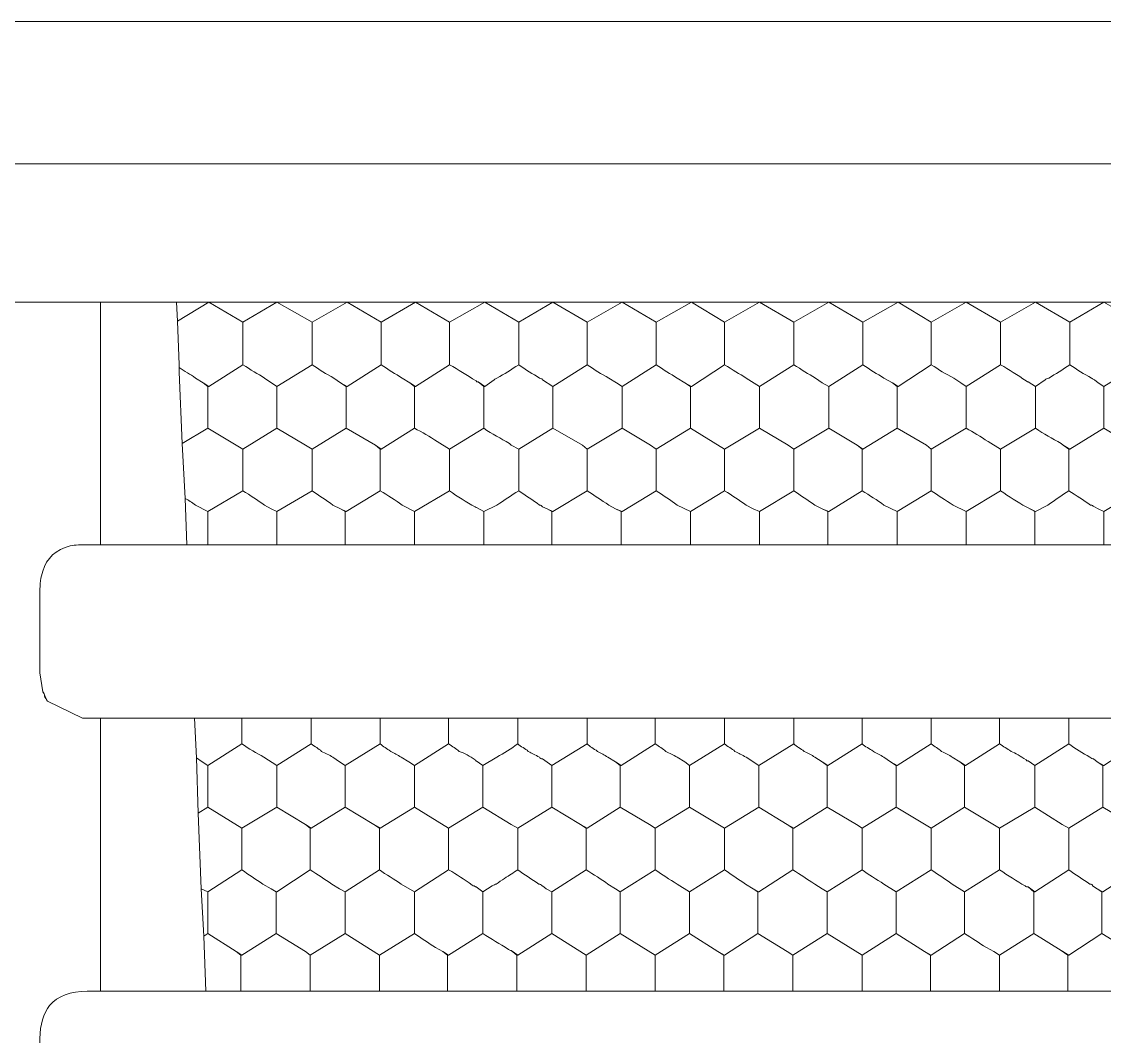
# Model space of a CAD drawing. Header units: metres. Extents: x -47.8 to 47.8, y 0 to 75.9.
# Drawn here: x -19.41 to -8.6, y 37.39 to 47.52 of the extents above; entities that cross this region are included whole.
import ezdxf

# ---------------------------------------------------------------- set-up
doc = ezdxf.new("R2010")
doc.units = ezdxf.units.M
doc.layers.add('ceco.net 240', color=7, linetype='Continuous')

msp = doc.modelspace()

# ---------------------------------------------------------------- linework, layer by layer
at = {"layer": 'ceco.net 240', "lineweight": 18}
for points in [[(26.491, 46.103), (-26.491, 46.103)], [(-18.62, 42.3), (-18.62, 44.722)], [(-18.62, 44.722), (-17.863, 44.722)], [(-17.863, 44.722), (-17.853, 44.533), (-17.834, 44.097)], [(-7.919, 44.722), (-8.61, 44.722), (-9.291, 44.722), (-9.982, 44.722), (-10.663, 44.722), (-11.353, 44.722), (-12.044, 44.722), (-12.725, 44.722), (-13.416, 44.722), (-14.107, 44.722), (-14.787, 44.722), (-15.479, 44.722), (-16.159, 44.722), (-16.86, 44.722), (-17.541, 44.722), (-17.863, 44.722)], [(-17.2, 44.523), (-17.541, 44.722), (-17.853, 44.533)], [(-16.51, 44.523), (-16.86, 44.722), (-17.2, 44.523)], [(-15.819, 44.523), (-16.159, 44.722), (-16.51, 44.523)], [(-15.137, 44.523), (-15.479, 44.722), (-15.819, 44.523)], [(-14.447, 44.523), (-14.787, 44.722), (-15.137, 44.523)], [(-13.766, 44.523), (-14.107, 44.722), (-14.447, 44.523)], [(-13.075, 44.523), (-13.416, 44.722), (-13.766, 44.523)], [(-12.394, 44.523), (-12.725, 44.722), (-13.075, 44.523)], [(-11.703, 44.523), (-12.044, 44.722), (-12.394, 44.523)], [(-11.013, 44.523), (-11.353, 44.722), (-11.703, 44.523)], [(-10.332, 44.523), (-10.663, 44.722), (-11.013, 44.523)], [(-9.641, 44.523), (-9.982, 44.722), (-10.332, 44.523)], [(-8.95, 44.523), (-9.291, 44.722), (-9.641, 44.523)], [(-8.26, 44.523), (-8.61, 44.722), (-8.95, 44.523)], [(-17.2, 44.097), (-17.2, 44.523)], [(-16.51, 44.097), (-16.51, 44.523)], [(-15.819, 44.097), (-15.819, 44.523)], [(-15.137, 44.523), (-15.137, 44.097)], [(-14.447, 44.097), (-14.447, 44.523)], [(-13.766, 44.097), (-13.766, 44.523)], [(-13.075, 44.097), (-13.075, 44.523)], [(-12.394, 44.097), (-12.394, 44.523)], [(-11.703, 44.097), (-11.703, 44.523)], [(-11.013, 44.523), (-11.013, 44.097)], [(-10.332, 44.097), (-10.332, 44.523)], [(-9.641, 44.097), (-9.641, 44.523)], [(-8.95, 44.097), (-8.95, 44.523)], [(-17.834, 44.097), (-17.834, 44.069), (-17.834, 44.022)], [(-17.834, 44.097), (-17.834, 44.022)], [(-17.541, 43.88), (-17.2, 44.097)], [(-16.51, 44.097), (-16.86, 43.88)], [(-16.159, 43.88), (-15.819, 44.097)], [(-15.479, 43.88), (-15.137, 44.097)], [(-13.766, 44.097), (-14.107, 43.88)], [(-13.075, 44.097), (-13.416, 43.88)], [(-12.725, 43.88), (-12.394, 44.097)], [(-12.044, 43.88), (-11.703, 44.097)], [(-11.013, 44.097), (-11.353, 43.88)], [(-10.663, 43.88), (-10.332, 44.097)], [(-9.641, 44.097), (-9.982, 43.88)], [(-8.61, 43.88), (-8.26, 44.097)], [(-17.834, 44.022), (-17.806, 43.312), (-17.777, 42.763), (-17.759, 42.3)], [(-17.541, 43.88), (-17.597, 43.918)], [(-17.597, 43.918), (-17.55, 43.88)], [(-17.55, 43.88), (-17.541, 43.88)], [(-17.55, 43.463), (-17.55, 43.88)], [(-16.86, 43.88), (-16.86, 43.463)], [(-16.169, 43.88), (-16.225, 43.918)], [(-16.159, 43.88), (-16.225, 43.918)], [(-16.169, 43.88), (-16.159, 43.88)], [(-16.169, 43.463), (-16.169, 43.88)], [(-15.479, 43.88), (-15.535, 43.918)], [(-15.535, 43.918), (-15.488, 43.88)], [(-15.488, 43.88), (-15.479, 43.88)], [(-15.488, 43.88), (-15.488, 43.463)], [(-14.854, 43.927), (-14.797, 43.88)], [(-14.787, 43.88), (-14.854, 43.927)], [(-14.787, 43.88), (-14.797, 43.88)], [(-14.797, 43.88), (-14.797, 43.463)], [(-14.107, 43.463), (-14.107, 43.88)], [(-13.416, 43.88), (-13.473, 43.918)], [(-13.416, 43.88), (-13.473, 43.918)], [(-13.416, 43.463), (-13.416, 43.88)], [(-13.416, 43.88), (-13.416, 43.88)], [(-12.791, 43.918), (-12.735, 43.88)], [(-12.725, 43.88), (-12.791, 43.918)], [(-12.735, 43.463), (-12.735, 43.88)], [(-12.735, 43.88), (-12.725, 43.88)], [(-12.044, 43.463), (-12.044, 43.88)], [(-11.353, 43.88), (-11.42, 43.918)], [(-11.42, 43.918), (-11.353, 43.88)], [(-11.353, 43.88), (-11.353, 43.88)], [(-11.353, 43.88), (-11.353, 43.463)], [(-10.663, 43.88), (-10.72, 43.918)], [(-10.72, 43.918), (-10.672, 43.88)], [(-10.672, 43.88), (-10.663, 43.88)], [(-10.672, 43.88), (-10.672, 43.463)], [(-10.038, 43.918), (-9.982, 43.88)], [(-9.982, 43.88), (-10.038, 43.918)], [(-9.982, 43.88), (-9.982, 43.88)], [(-9.982, 43.463), (-9.982, 43.88)], [(-9.291, 43.463), (-9.291, 43.88)], [(-8.61, 43.88), (-8.666, 43.918)], [(-8.61, 43.88), (-8.666, 43.918)], [(-8.61, 43.463), (-8.61, 43.88)], [(-8.61, 43.88), (-8.61, 43.88)], [(-17.55, 43.463), (-17.806, 43.312)], [(-17.2, 43.256), (-17.55, 43.463)], [(-16.86, 43.463), (-17.2, 43.256)], [(-16.575, 43.294), (-16.86, 43.463)], [(-16.51, 43.256), (-16.169, 43.463)], [(-15.876, 43.294), (-16.169, 43.463)], [(-15.488, 43.463), (-15.819, 43.256)], [(-14.797, 43.463), (-15.137, 43.256)], [(-14.447, 43.256), (-14.107, 43.463)], [(-13.813, 43.294), (-14.107, 43.463)], [(-13.416, 43.463), (-13.766, 43.256)], [(-13.132, 43.294), (-13.416, 43.463)], [(-13.075, 43.256), (-12.735, 43.463)], [(-12.394, 43.256), (-12.735, 43.463)], [(-12.044, 43.463), (-12.394, 43.256)], [(-11.761, 43.294), (-12.044, 43.463)], [(-11.353, 43.463), (-11.703, 43.256)], [(-11.353, 43.463), (-11.07, 43.294)], [(-10.672, 43.463), (-11.013, 43.256)], [(-10.672, 43.463), (-10.379, 43.294)], [(-9.982, 43.463), (-10.332, 43.256)], [(-9.641, 43.256), (-9.291, 43.463)], [(-8.61, 43.463), (-8.95, 43.256)], [(-8.326, 43.294), (-8.61, 43.463)], [(-17.2, 43.256), (-17.2, 42.839)], [(-16.51, 43.256), (-16.575, 43.294)], [(-16.575, 43.294), (-16.51, 43.256)], [(-16.51, 43.256), (-16.51, 43.256)], [(-16.51, 42.839), (-16.51, 43.256)], [(-15.819, 43.256), (-15.876, 43.294)], [(-15.876, 43.294), (-15.829, 43.256)], [(-15.829, 43.256), (-15.829, 42.839)], [(-15.819, 43.256), (-15.829, 43.256)], [(-15.137, 42.839), (-15.137, 43.256)], [(-14.447, 43.256), (-14.447, 42.839)], [(-13.766, 43.256), (-13.813, 43.294)], [(-13.766, 43.256), (-13.813, 43.294)], [(-13.766, 43.256), (-13.766, 43.256)], [(-13.766, 43.256), (-13.766, 42.839)], [(-13.075, 43.256), (-13.132, 43.294)], [(-13.075, 43.256), (-13.132, 43.294)], [(-13.075, 43.256), (-13.075, 43.256)], [(-13.075, 42.839), (-13.075, 43.256)], [(-12.394, 43.256), (-12.394, 42.839)], [(-11.703, 43.256), (-11.761, 43.294)], [(-11.703, 43.256), (-11.761, 43.294)], [(-11.703, 43.256), (-11.703, 43.256)], [(-11.703, 42.839), (-11.703, 43.256)], [(-11.07, 43.294), (-11.022, 43.256)], [(-11.013, 43.256), (-11.07, 43.294)], [(-11.013, 43.256), (-11.022, 43.256)], [(-11.022, 43.256), (-11.022, 42.839)], [(-10.332, 43.256), (-10.379, 43.294)], [(-10.379, 43.294), (-10.332, 43.256)], [(-10.332, 43.256), (-10.332, 42.839)], [(-10.332, 43.256), (-10.332, 43.256)], [(-9.641, 42.839), (-9.641, 43.256)], [(-8.96, 43.256), (-9.016, 43.294)], [(-8.95, 43.256), (-9.016, 43.294)], [(-8.96, 43.256), (-8.95, 43.256)], [(-8.96, 42.839), (-8.96, 43.256)], [(-17.2, 42.839), (-17.55, 42.631)], [(-16.86, 42.631), (-16.51, 42.839)], [(-15.829, 42.839), (-16.169, 42.631)], [(-15.488, 42.631), (-15.137, 42.839)], [(-13.766, 42.839), (-14.107, 42.631)], [(-13.075, 42.839), (-13.416, 42.631)], [(-12.394, 42.839), (-12.735, 42.631)], [(-12.044, 42.631), (-11.703, 42.839)], [(-11.022, 42.839), (-11.353, 42.631)], [(-10.332, 42.839), (-10.672, 42.631)], [(-9.982, 42.631), (-9.641, 42.839)], [(-8.269, 42.839), (-8.61, 42.631)], [(-17.55, 42.3), (-17.55, 42.631)], [(-16.86, 42.631), (-16.917, 42.659)], [(-16.86, 42.631), (-16.917, 42.659)], [(-16.86, 42.3), (-16.86, 42.631)], [(-16.86, 42.631), (-16.86, 42.631)], [(-16.179, 42.631), (-16.225, 42.659)], [(-16.169, 42.631), (-16.225, 42.659)], [(-16.179, 42.3), (-16.179, 42.631)], [(-16.179, 42.631), (-16.169, 42.631)], [(-15.488, 42.3), (-15.488, 42.631)], [(-14.797, 42.631), (-14.797, 42.3)], [(-14.116, 42.631), (-14.163, 42.659)], [(-14.163, 42.659), (-14.107, 42.631)], [(-14.116, 42.3), (-14.116, 42.631)], [(-14.107, 42.631), (-14.116, 42.631)], [(-13.425, 42.631), (-13.482, 42.659)], [(-13.482, 42.659), (-13.416, 42.631)], [(-13.425, 42.3), (-13.425, 42.631)], [(-13.416, 42.631), (-13.425, 42.631)], [(-12.735, 42.3), (-12.735, 42.631)], [(-12.044, 42.631), (-12.11, 42.659)], [(-12.11, 42.659), (-12.044, 42.631)], [(-12.044, 42.631), (-12.044, 42.631)], [(-12.044, 42.631), (-12.044, 42.3)], [(-11.42, 42.659), (-11.363, 42.631)], [(-11.353, 42.631), (-11.42, 42.659)], [(-11.363, 42.631), (-11.353, 42.631)], [(-11.363, 42.631), (-11.363, 42.3)], [(-10.672, 42.631), (-10.672, 42.3)], [(-9.982, 42.3), (-9.982, 42.631)], [(-9.291, 42.631), (-9.366, 42.669)], [(-9.3, 42.631), (-9.366, 42.669)], [(-9.3, 42.631), (-9.3, 42.3)], [(-9.291, 42.631), (-9.3, 42.631)], [(-8.61, 42.631), (-8.666, 42.659)], [(-8.61, 42.631), (-8.666, 42.659)], [(-8.61, 42.3), (-8.61, 42.631)], [(-8.61, 42.631), (-8.61, 42.631)], [(-17.759, 42.3), (-18.62, 42.3)], [(-17.759, 42.3), (-17.55, 42.3), (-16.86, 42.3), (-16.179, 42.3), (-15.488, 42.3), (-14.797, 42.3), (-14.116, 42.3), (-13.425, 42.3), (-12.735, 42.3), (-12.044, 42.3), (-11.363, 42.3), (-10.672, 42.3), (-9.982, 42.3), (-9.3, 42.3), (-8.61, 42.3), (-7.919, 42.3)], [(-18.62, 37.844), (-18.62, 40.568)], [(-17.683, 40.568), (-18.62, 40.568)], [(-17.569, 37.844), (-17.588, 38.392), (-17.617, 38.865), (-17.645, 39.622), (-17.664, 40.172), (-17.683, 40.568)], [(-8.278, 40.568), (-8.96, 40.568), (-9.65, 40.568), (-10.332, 40.568), (-11.022, 40.568), (-11.703, 40.568), (-12.394, 40.568), (-13.085, 40.568), (-13.766, 40.568), (-14.457, 40.568), (-15.147, 40.568), (-15.829, 40.568), (-16.519, 40.568), (-17.21, 40.568), (-17.683, 40.568)], [(-17.21, 40.313), (-17.21, 40.568)], [(-16.519, 40.313), (-16.519, 40.568)], [(-15.829, 40.313), (-15.829, 40.568)], [(-15.147, 40.313), (-15.147, 40.568)], [(-14.457, 40.568), (-14.457, 40.313)], [(-13.766, 40.568), (-13.766, 40.313)], [(-13.085, 40.568), (-13.085, 40.313)], [(-12.394, 40.313), (-12.394, 40.568)], [(-11.703, 40.568), (-11.703, 40.313)], [(-11.022, 40.568), (-11.022, 40.313)], [(-10.332, 40.313), (-10.332, 40.568)], [(-9.65, 40.568), (-9.65, 40.313)], [(-8.96, 40.568), (-8.96, 40.313)], [(-17.55, 40.095), (-17.21, 40.313)], [(-16.86, 40.095), (-16.519, 40.313)], [(-15.829, 40.313), (-16.179, 40.095)], [(-15.147, 40.313), (-15.488, 40.095)], [(-13.766, 40.313), (-14.116, 40.095)], [(-13.085, 40.313), (-13.425, 40.095)], [(-12.394, 40.313), (-12.744, 40.095)], [(-11.703, 40.313), (-12.053, 40.095)], [(-11.022, 40.313), (-11.363, 40.095)], [(-10.332, 40.313), (-10.672, 40.095)], [(-9.65, 40.313), (-9.991, 40.095)], [(-8.96, 40.313), (-9.3, 40.095)], [(-8.61, 40.095), (-8.278, 40.313)], [(-17.664, 40.172), (-17.607, 40.133)], [(-17.607, 40.133), (-17.55, 40.095)], [(-17.607, 40.133), (-17.55, 40.095)], [(-17.55, 40.095), (-17.55, 40.095)], [(-17.55, 40.095), (-17.55, 39.68)], [(-16.86, 40.095), (-16.86, 39.68)], [(-16.235, 40.133), (-16.179, 40.095)], [(-16.179, 40.095), (-16.235, 40.133)], [(-16.179, 40.095), (-16.179, 40.095)], [(-16.179, 39.68), (-16.179, 40.095)], [(-15.545, 40.133), (-15.488, 40.095)], [(-15.488, 40.095), (-15.545, 40.133)], [(-15.488, 40.095), (-15.488, 40.095)], [(-15.488, 40.095), (-15.488, 39.68)], [(-14.807, 39.68), (-14.807, 40.095)], [(-14.116, 40.095), (-14.116, 39.68)], [(-13.425, 40.095), (-13.482, 40.133)], [(-13.435, 40.095), (-13.482, 40.133)], [(-13.425, 40.095), (-13.435, 40.095)], [(-13.435, 39.68), (-13.435, 40.095)], [(-12.791, 40.133), (-12.744, 40.095)], [(-12.791, 40.133), (-12.744, 40.095)], [(-12.744, 40.095), (-12.744, 40.095)], [(-12.744, 40.095), (-12.744, 39.68)], [(-12.053, 39.68), (-12.053, 40.095)], [(-11.372, 40.095), (-11.42, 40.133)], [(-11.363, 40.095), (-11.42, 40.133)], [(-11.363, 40.095), (-11.372, 40.095)], [(-11.372, 39.68), (-11.372, 40.095)], [(-10.682, 40.095), (-10.738, 40.133)], [(-10.738, 40.133), (-10.672, 40.095)], [(-10.672, 40.095), (-10.682, 40.095)], [(-10.682, 40.095), (-10.682, 39.68)], [(-9.991, 40.095), (-10.048, 40.133)], [(-10.001, 40.095), (-10.048, 40.133)], [(-9.991, 40.095), (-10.001, 40.095)], [(-10.001, 40.095), (-10.001, 39.68)], [(-9.3, 39.68), (-9.3, 40.095)], [(-8.676, 40.133), (-8.619, 40.095)], [(-8.676, 40.133), (-8.61, 40.095)], [(-8.619, 40.095), (-8.61, 40.095)], [(-8.619, 40.095), (-8.619, 39.68)], [(-17.55, 39.68), (-17.645, 39.622)], [(-17.21, 39.471), (-17.55, 39.68)], [(-16.86, 39.68), (-17.21, 39.471)], [(-16.575, 39.509), (-16.86, 39.68)], [(-16.179, 39.68), (-16.519, 39.471)], [(-15.895, 39.509), (-16.179, 39.68)], [(-15.488, 39.68), (-15.829, 39.471)], [(-15.147, 39.471), (-15.488, 39.68)], [(-14.807, 39.68), (-15.147, 39.471)], [(-14.523, 39.509), (-14.807, 39.68)], [(-14.457, 39.471), (-14.116, 39.68)], [(-14.116, 39.68), (-13.832, 39.509)], [(-13.766, 39.471), (-13.435, 39.68)], [(-13.142, 39.509), (-13.435, 39.68)], [(-12.744, 39.68), (-13.085, 39.471)], [(-12.744, 39.68), (-12.394, 39.471)], [(-12.394, 39.471), (-12.053, 39.68)], [(-11.77, 39.509), (-12.053, 39.68)], [(-11.372, 39.68), (-11.703, 39.471)], [(-11.079, 39.509), (-11.372, 39.68)], [(-10.682, 39.68), (-11.022, 39.471)], [(-10.332, 39.471), (-10.682, 39.68)], [(-10.332, 39.471), (-10.001, 39.68)], [(-10.001, 39.68), (-9.65, 39.471)], [(-9.65, 39.471), (-9.3, 39.68)], [(-9.026, 39.509), (-9.3, 39.68)], [(-8.619, 39.68), (-8.96, 39.471)], [(-8.326, 39.509), (-8.619, 39.68)], [(-17.21, 39.055), (-17.21, 39.471)], [(-16.519, 39.471), (-16.575, 39.509)], [(-16.575, 39.509), (-16.529, 39.471)], [(-16.529, 39.471), (-16.519, 39.471)], [(-16.529, 39.055), (-16.529, 39.471)], [(-15.829, 39.471), (-15.895, 39.509)], [(-15.838, 39.471), (-15.895, 39.509)], [(-15.829, 39.471), (-15.838, 39.471)], [(-15.838, 39.055), (-15.838, 39.471)], [(-15.147, 39.055), (-15.147, 39.471)], [(-14.457, 39.471), (-14.523, 39.509)], [(-14.457, 39.471), (-14.523, 39.509)], [(-14.457, 39.471), (-14.457, 39.471)], [(-14.457, 39.055), (-14.457, 39.471)], [(-13.766, 39.471), (-13.832, 39.509)], [(-13.832, 39.509), (-13.775, 39.471)], [(-13.775, 39.471), (-13.766, 39.471)], [(-13.775, 39.055), (-13.775, 39.471)], [(-13.142, 39.509), (-13.085, 39.471)], [(-13.085, 39.471), (-13.142, 39.509)], [(-13.085, 39.471), (-13.085, 39.471)], [(-13.085, 39.055), (-13.085, 39.471)], [(-12.394, 39.055), (-12.394, 39.471)], [(-11.77, 39.509), (-11.713, 39.471)], [(-11.703, 39.471), (-11.77, 39.509)], [(-11.713, 39.471), (-11.703, 39.471)], [(-11.713, 39.055), (-11.713, 39.471)], [(-11.022, 39.471), (-11.079, 39.509)], [(-11.022, 39.471), (-11.079, 39.509)], [(-11.022, 39.471), (-11.022, 39.471)], [(-11.022, 39.471), (-11.022, 39.055)], [(-10.332, 39.055), (-10.332, 39.471)], [(-9.65, 39.055), (-9.65, 39.471)], [(-8.96, 39.471), (-9.026, 39.509)], [(-8.96, 39.471), (-9.026, 39.509)], [(-8.96, 39.471), (-8.96, 39.471)], [(-8.96, 39.055), (-8.96, 39.471)], [(-17.21, 39.055), (-17.55, 38.837)], [(-16.86, 38.837), (-16.529, 39.055)], [(-15.838, 39.055), (-16.179, 38.837)], [(-15.488, 38.837), (-15.147, 39.055)], [(-13.775, 39.055), (-14.116, 38.837)], [(-13.085, 39.055), (-13.435, 38.837)], [(-12.394, 39.055), (-12.744, 38.837)], [(-12.053, 38.837), (-11.713, 39.055)], [(-11.372, 38.837), (-11.022, 39.055)], [(-10.332, 39.055), (-10.682, 38.837)], [(-9.65, 39.055), (-10.001, 38.837)], [(-8.96, 39.055), (-9.3, 38.837)], [(-8.278, 39.055), (-8.619, 38.837)], [(-17.55, 38.837), (-17.617, 38.865)], [(-17.55, 38.421), (-17.55, 38.837)], [(-16.917, 38.865), (-16.869, 38.837)], [(-16.86, 38.837), (-16.917, 38.865)], [(-16.869, 38.837), (-16.86, 38.837)], [(-16.869, 38.421), (-16.869, 38.837)], [(-16.235, 38.865), (-16.179, 38.837)], [(-16.179, 38.837), (-16.235, 38.865)], [(-16.179, 38.837), (-16.179, 38.837)], [(-16.179, 38.837), (-16.179, 38.421)], [(-15.488, 38.421), (-15.488, 38.837)], [(-14.807, 38.837), (-14.873, 38.884)], [(-14.873, 38.884), (-14.807, 38.837)], [(-14.807, 38.837), (-14.807, 38.837)], [(-14.807, 38.837), (-14.807, 38.421)], [(-14.173, 38.865), (-14.116, 38.837)], [(-14.116, 38.837), (-14.173, 38.865)], [(-14.116, 38.837), (-14.116, 38.837)], [(-14.116, 38.421), (-14.116, 38.837)], [(-13.482, 38.865), (-13.435, 38.837)], [(-13.435, 38.837), (-13.482, 38.865)], [(-13.435, 38.837), (-13.435, 38.837)], [(-13.435, 38.837), (-13.435, 38.421)], [(-12.744, 38.421), (-12.744, 38.837)], [(-12.11, 38.865), (-12.063, 38.837)], [(-12.053, 38.837), (-12.11, 38.865)], [(-12.063, 38.837), (-12.053, 38.837)], [(-12.063, 38.421), (-12.063, 38.837)], [(-11.42, 38.865), (-11.372, 38.837)], [(-11.372, 38.837), (-11.42, 38.865)], [(-11.372, 38.837), (-11.372, 38.837)], [(-11.372, 38.421), (-11.372, 38.837)], [(-10.682, 38.837), (-10.682, 38.421)], [(-10.001, 38.421), (-10.001, 38.837)], [(-9.3, 38.837), (-9.366, 38.884)], [(-9.31, 38.837), (-9.366, 38.884)], [(-9.3, 38.837), (-9.31, 38.837)], [(-9.31, 38.837), (-9.31, 38.421)], [(-8.629, 38.837), (-8.676, 38.865)], [(-8.619, 38.837), (-8.676, 38.865)], [(-8.619, 38.837), (-8.629, 38.837)], [(-8.629, 38.837), (-8.629, 38.421)], [(-17.55, 38.421), (-17.588, 38.392)], [(-17.267, 38.241), (-17.55, 38.421)], [(-16.869, 38.421), (-17.21, 38.203)], [(-16.575, 38.241), (-16.869, 38.421)], [(-16.179, 38.421), (-16.529, 38.203)], [(-15.838, 38.203), (-16.179, 38.421)], [(-15.838, 38.203), (-15.488, 38.421)], [(-14.807, 38.421), (-15.147, 38.203)], [(-14.116, 38.421), (-14.457, 38.203)], [(-13.775, 38.203), (-14.116, 38.421)], [(-13.435, 38.421), (-13.775, 38.203)], [(-13.435, 38.421), (-13.085, 38.203)], [(-12.744, 38.421), (-13.085, 38.203)], [(-12.46, 38.241), (-12.744, 38.421)], [(-12.063, 38.421), (-12.394, 38.203)], [(-11.77, 38.241), (-12.063, 38.421)], [(-11.372, 38.421), (-11.713, 38.203)], [(-11.022, 38.203), (-11.372, 38.421)], [(-10.682, 38.421), (-11.022, 38.203)], [(-10.682, 38.421), (-10.398, 38.241)], [(-10.332, 38.203), (-10.001, 38.421)], [(-9.31, 38.421), (-9.65, 38.203)], [(-9.036, 38.251), (-9.31, 38.421)], [(-8.96, 38.203), (-8.629, 38.421)], [(-8.629, 38.421), (-8.278, 38.203)], [(-17.219, 38.203), (-17.267, 38.241)], [(-17.21, 38.203), (-17.267, 38.241)], [(-16.529, 38.203), (-16.575, 38.241)], [(-16.529, 38.203), (-16.575, 38.241)], [(-15.147, 38.203), (-15.204, 38.241)], [(-15.204, 38.241), (-15.157, 38.203)], [(-14.466, 38.203), (-14.523, 38.251)], [(-14.523, 38.251), (-14.457, 38.203)], [(-12.403, 38.203), (-12.46, 38.241)], [(-12.394, 38.203), (-12.46, 38.241)], [(-11.77, 38.241), (-11.713, 38.203)], [(-11.713, 38.203), (-11.77, 38.241)], [(-10.398, 38.241), (-10.332, 38.203)], [(-10.398, 38.241), (-10.341, 38.203)], [(-9.65, 38.203), (-9.707, 38.241)], [(-9.707, 38.241), (-9.65, 38.203)], [(-8.969, 38.203), (-9.036, 38.251)], [(-9.036, 38.251), (-8.96, 38.203)], [(-17.219, 37.844), (-17.219, 38.203)], [(-17.219, 38.203), (-17.21, 38.203)], [(-16.529, 37.844), (-16.529, 38.203)], [(-16.529, 38.203), (-16.529, 38.203)], [(-15.838, 37.844), (-15.838, 38.203)], [(-15.157, 38.203), (-15.147, 38.203)], [(-15.157, 37.844), (-15.157, 38.203)], [(-14.466, 38.203), (-14.466, 37.844)], [(-14.457, 38.203), (-14.466, 38.203)], [(-13.775, 37.844), (-13.775, 38.203)], [(-13.085, 38.203), (-13.085, 37.844)], [(-12.403, 37.844), (-12.403, 38.203)], [(-12.403, 38.203), (-12.394, 38.203)], [(-11.713, 38.203), (-11.713, 38.203)], [(-11.713, 38.203), (-11.713, 37.844)], [(-11.022, 38.203), (-11.022, 37.844)], [(-10.332, 38.203), (-10.341, 38.203)], [(-10.341, 38.203), (-10.341, 37.844)], [(-9.65, 38.203), (-9.65, 38.203)], [(-9.65, 38.203), (-9.65, 37.844)], [(-8.969, 37.844), (-8.969, 38.203)], [(-8.969, 38.203), (-8.96, 38.203)], [(-18.62, 37.844), (-17.569, 37.844)], [(-8.278, 37.844), (-8.969, 37.844), (-9.65, 37.844), (-10.341, 37.844), (-11.022, 37.844), (-11.713, 37.844), (-12.403, 37.844), (-13.085, 37.844), (-13.775, 37.844), (-14.466, 37.844), (-15.157, 37.844), (-15.838, 37.844), (-16.529, 37.844), (-17.219, 37.844), (-17.569, 37.844)]]:
    msp.add_lwpolyline(points, dxfattribs=at)
for points, knots in [([(-26.16, 47.144), (-25.923, 47.4), (-25.564, 47.523), (-25.072, 47.523), (-25.072, 47.523), (25.072, 47.523), (25.072, 47.523), (25.564, 47.523), (25.923, 47.4), (26.16, 47.144)], [0, 0, 0, 0, 1, 1, 1, 2, 2, 2, 3, 3, 3, 3]), ([(-18.62, 44.722), (-18.62, 44.722), (-22.801, 44.722), (-22.801, 44.722), (-22.877, 44.722), (-22.952, 44.722), (-23.018, 44.722)], [0, 0, 0, 0, 1, 1, 1, 2, 2, 2, 2]), ([(-16.86, 43.88), (-16.86, 43.88), (-16.983, 43.965), (-16.983, 43.965), (-17.049, 44.003), (-17.125, 44.05), (-17.2, 44.097)], [0, 0, 0, 0, 1, 1, 1, 2, 2, 2, 2]), ([(-16.225, 43.918), (-16.225, 43.918), (-16.292, 43.965), (-16.292, 43.965), (-16.368, 44.003), (-16.434, 44.05), (-16.51, 44.097)], [0, 0, 0, 0, 1, 1, 1, 2, 2, 2, 2]), ([(-15.819, 44.097), (-15.753, 44.05), (-15.677, 44.003), (-15.611, 43.965), (-15.611, 43.965), (-15.535, 43.918), (-15.535, 43.918)], [0, 0, 0, 0, 1, 1, 1, 2, 2, 2, 2]), ([(-15.137, 44.097), (-15.053, 44.05), (-14.967, 43.994), (-14.873, 43.937), (-14.873, 43.927), (-14.863, 43.927), (-14.854, 43.927)], [0, 0, 0, 0, 1, 1, 1, 2, 2, 2, 2]), ([(-14.447, 44.097), (-14.523, 44.05), (-14.589, 44.003), (-14.665, 43.965), (-14.674, 43.956), (-14.683, 43.956), (-14.693, 43.946), (-14.693, 43.946), (-14.787, 43.88), (-14.787, 43.88)], [0, 0, 0, 0, 1, 1, 1, 2, 2, 2, 3, 3, 3, 3]), ([(-14.107, 43.88), (-14.107, 43.88), (-14.211, 43.946), (-14.211, 43.946), (-14.211, 43.956), (-14.22, 43.956), (-14.239, 43.965), (-14.305, 44.003), (-14.381, 44.05), (-14.447, 44.097)], [0, 0, 0, 0, 1, 1, 1, 2, 2, 2, 3, 3, 3, 3]), ([(-13.473, 43.918), (-13.473, 43.918), (-13.549, 43.965), (-13.549, 43.965), (-13.624, 44.003), (-13.69, 44.05), (-13.766, 44.097)], [0, 0, 0, 0, 1, 1, 1, 2, 2, 2, 2]), ([(-12.791, 43.918), (-12.791, 43.918), (-12.867, 43.965), (-12.867, 43.965), (-12.933, 44.003), (-13.009, 44.05), (-13.075, 44.097)], [0, 0, 0, 0, 1, 1, 1, 2, 2, 2, 2]), ([(-12.394, 44.097), (-12.318, 44.05), (-12.242, 44.003), (-12.177, 43.965), (-12.177, 43.965), (-12.044, 43.88), (-12.044, 43.88)], [0, 0, 0, 0, 1, 1, 1, 2, 2, 2, 2]), ([(-11.703, 44.097), (-11.628, 44.05), (-11.561, 44.003), (-11.486, 43.965), (-11.486, 43.965), (-11.42, 43.918), (-11.42, 43.918)], [0, 0, 0, 0, 1, 1, 1, 2, 2, 2, 2]), ([(-11.013, 44.097), (-10.947, 44.05), (-10.871, 44.003), (-10.804, 43.965), (-10.804, 43.965), (-10.72, 43.918), (-10.72, 43.918)], [0, 0, 0, 0, 1, 1, 1, 2, 2, 2, 2]), ([(-10.038, 43.918), (-10.038, 43.918), (-10.105, 43.965), (-10.105, 43.965), (-10.19, 44.003), (-10.256, 44.05), (-10.332, 44.097)], [0, 0, 0, 0, 1, 1, 1, 2, 2, 2, 2]), ([(-9.291, 43.88), (-9.291, 43.88), (-9.366, 43.927), (-9.366, 43.927), (-9.366, 43.927), (-9.376, 43.927), (-9.386, 43.937), (-9.471, 43.994), (-9.556, 44.05), (-9.641, 44.097)], [0, 0, 0, 0, 1, 1, 1, 2, 2, 2, 3, 3, 3, 3]), ([(-9.291, 43.88), (-9.291, 43.88), (-9.196, 43.946), (-9.196, 43.946), (-9.186, 43.956), (-9.177, 43.956), (-9.159, 43.965), (-9.092, 44.003), (-9.016, 44.05), (-8.95, 44.097)], [0, 0, 0, 0, 1, 1, 1, 2, 2, 2, 3, 3, 3, 3]), ([(-8.666, 43.918), (-8.666, 43.918), (-8.704, 43.946), (-8.704, 43.946), (-8.723, 43.956), (-8.723, 43.956), (-8.733, 43.965), (-8.809, 44.003), (-8.875, 44.05), (-8.95, 44.097)], [0, 0, 0, 0, 1, 1, 1, 2, 2, 2, 3, 3, 3, 3]), ([(-24.079, 44.05), (-24.079, 44.05), (-24.192, 43.681), (-24.192, 43.681), (-24.192, 43.671), (-24.192, 43.671), (-24.192, 43.671), (-24.211, 43.568), (-24.22, 43.454), (-24.22, 43.341), (-24.22, 43.331), (-24.22, 43.322), (-24.22, 43.312), (-24.22, 43.312), (-24.22, 31.155), (-24.22, 31.155), (-24.22, 31.155), (-24.22, 31.146), (-24.22, 31.136), (-24.22, 30.966), (-24.202, 30.814), (-24.173, 30.673), (-24.154, 30.597), (-24.126, 30.521), (-24.097, 30.455), (-24.031, 30.275), (-23.908, 30.124), (-23.766, 30.01), (-23.766, 30.001), (-23.766, 30.001), (-23.766, 30.001), (-23.606, 29.887), (-23.416, 29.811), (-23.18, 29.764), (-23.161, 29.764), (-23.151, 29.764), (-23.132, 29.764), (-23.114, 29.764), (-23.094, 29.764), (-23.075, 29.755), (-22.991, 29.745), (-22.896, 29.736), (-22.801, 29.736), (-22.801, 29.736), (-18.62, 29.736), (-18.62, 29.736)], [0, 0, 0, 0, 1, 1, 1, 2, 2, 2, 3, 3, 3, 4, 4, 4, 5, 5, 5, 6, 6, 6, 7, 7, 7, 8, 8, 8, 9, 9, 9, 10, 10, 10, 11, 11, 11, 12, 12, 12, 13, 13, 13, 14, 14, 14, 15, 15, 15, 15]), ([(-17.834, 44.069), (-17.787, 44.032), (-17.721, 44.003), (-17.673, 43.965), (-17.673, 43.965), (-17.597, 43.918), (-17.597, 43.918)], [0, 0, 0, 0, 1, 1, 1, 2, 2, 2, 2]), ([(-15.137, 43.256), (-15.137, 43.256), (-15.261, 43.331), (-15.261, 43.331), (-15.337, 43.378), (-15.412, 43.426), (-15.488, 43.463)], [0, 0, 0, 0, 1, 1, 1, 2, 2, 2, 2]), ([(-14.797, 43.463), (-14.712, 43.407), (-14.627, 43.36), (-14.541, 43.312), (-14.532, 43.303), (-14.523, 43.294), (-14.523, 43.294), (-14.523, 43.294), (-14.447, 43.256), (-14.447, 43.256)], [0, 0, 0, 0, 1, 1, 1, 2, 2, 2, 3, 3, 3, 3]), ([(-9.641, 43.256), (-9.641, 43.256), (-9.764, 43.331), (-9.764, 43.331), (-9.84, 43.378), (-9.915, 43.426), (-9.982, 43.463)], [0, 0, 0, 0, 1, 1, 1, 2, 2, 2, 2]), ([(-9.016, 43.294), (-9.016, 43.294), (-9.036, 43.312), (-9.036, 43.312), (-9.13, 43.36), (-9.206, 43.407), (-9.291, 43.463)], [0, 0, 0, 0, 1, 1, 1, 2, 2, 2, 2]), ([(-16.917, 42.659), (-16.917, 42.659), (-16.983, 42.697), (-16.983, 42.697), (-17.058, 42.745), (-17.125, 42.792), (-17.2, 42.839)], [0, 0, 0, 0, 1, 1, 1, 2, 2, 2, 2]), ([(-16.225, 42.659), (-16.225, 42.659), (-16.301, 42.697), (-16.301, 42.697), (-16.368, 42.745), (-16.444, 42.792), (-16.51, 42.839)], [0, 0, 0, 0, 1, 1, 1, 2, 2, 2, 2]), ([(-15.488, 42.631), (-15.488, 42.631), (-15.611, 42.697), (-15.611, 42.697), (-15.677, 42.745), (-15.753, 42.792), (-15.829, 42.839)], [0, 0, 0, 0, 1, 1, 1, 2, 2, 2, 2]), ([(-14.797, 42.631), (-14.797, 42.631), (-14.863, 42.669), (-14.863, 42.669), (-14.873, 42.669), (-14.873, 42.678), (-14.883, 42.678), (-14.967, 42.725), (-15.062, 42.783), (-15.137, 42.839)], [0, 0, 0, 0, 1, 1, 1, 2, 2, 2, 3, 3, 3, 3]), ([(-14.447, 42.839), (-14.523, 42.792), (-14.589, 42.745), (-14.665, 42.697), (-14.665, 42.697), (-14.797, 42.631), (-14.797, 42.631)], [0, 0, 0, 0, 1, 1, 1, 2, 2, 2, 2]), ([(-14.163, 42.659), (-14.163, 42.659), (-14.211, 42.678), (-14.211, 42.678), (-14.22, 42.688), (-14.229, 42.697), (-14.239, 42.697), (-14.305, 42.745), (-14.381, 42.792), (-14.447, 42.839)], [0, 0, 0, 0, 1, 1, 1, 2, 2, 2, 3, 3, 3, 3]), ([(-13.482, 42.659), (-13.482, 42.659), (-13.549, 42.697), (-13.549, 42.697), (-13.624, 42.745), (-13.69, 42.792), (-13.766, 42.839)], [0, 0, 0, 0, 1, 1, 1, 2, 2, 2, 2]), ([(-12.735, 42.631), (-12.735, 42.631), (-12.867, 42.697), (-12.867, 42.697), (-12.933, 42.745), (-13.009, 42.792), (-13.075, 42.839)], [0, 0, 0, 0, 1, 1, 1, 2, 2, 2, 2]), ([(-12.394, 42.839), (-12.318, 42.792), (-12.252, 42.745), (-12.177, 42.697), (-12.177, 42.697), (-12.11, 42.659), (-12.11, 42.659)], [0, 0, 0, 0, 1, 1, 1, 2, 2, 2, 2]), ([(-11.42, 42.659), (-11.42, 42.659), (-11.495, 42.697), (-11.495, 42.697), (-11.561, 42.745), (-11.637, 42.792), (-11.703, 42.839)], [0, 0, 0, 0, 1, 1, 1, 2, 2, 2, 2]), ([(-10.672, 42.631), (-10.672, 42.631), (-10.804, 42.697), (-10.804, 42.697), (-10.871, 42.745), (-10.947, 42.792), (-11.022, 42.839)], [0, 0, 0, 0, 1, 1, 1, 2, 2, 2, 2]), ([(-10.332, 42.839), (-10.265, 42.792), (-10.19, 42.745), (-10.114, 42.697), (-10.114, 42.697), (-9.982, 42.631), (-9.982, 42.631)], [0, 0, 0, 0, 1, 1, 1, 2, 2, 2, 2]), ([(-9.366, 42.669), (-9.366, 42.669), (-9.376, 42.678), (-9.386, 42.678), (-9.471, 42.725), (-9.556, 42.783), (-9.641, 42.839)], [0, 0, 0, 0, 1, 1, 1, 2, 2, 2, 2]), ([(-8.96, 42.839), (-9.026, 42.792), (-9.102, 42.745), (-9.168, 42.697), (-9.168, 42.697), (-9.291, 42.631), (-9.291, 42.631)], [0, 0, 0, 0, 1, 1, 1, 2, 2, 2, 2]), ([(-8.666, 42.659), (-8.666, 42.659), (-8.704, 42.678), (-8.704, 42.678), (-8.723, 42.688), (-8.723, 42.697), (-8.742, 42.697), (-8.818, 42.745), (-8.884, 42.792), (-8.96, 42.839)], [0, 0, 0, 0, 1, 1, 1, 2, 2, 2, 3, 3, 3, 3]), ([(-17.55, 42.631), (-17.55, 42.631), (-17.673, 42.697), (-17.673, 42.697), (-17.711, 42.725), (-17.74, 42.745), (-17.777, 42.763)], [0, 0, 0, 0, 1, 1, 1, 2, 2, 2, 2]), ([(-19.197, 40.833), (-19.197, 40.833), (-19.225, 41.022), (-19.225, 41.022), (-19.225, 41.022), (-19.225, 41.022), (-19.225, 41.022), (-19.225, 41.022), (-19.225, 41.022), (-19.225, 41.022), (-19.225, 41.032), (-19.225, 41.032), (-19.225, 41.041), (-19.225, 41.041), (-19.225, 41.827), (-19.225, 41.827), (-19.225, 41.912), (-19.216, 41.978), (-19.197, 42.035), (-19.159, 42.168), (-19.064, 42.252), (-18.922, 42.291), (-18.875, 42.3), (-18.809, 42.3), (-18.752, 42.3), (-18.752, 42.3), (-18.62, 42.3), (-18.62, 42.3)], [0, 0, 0, 0, 1, 1, 1, 2, 2, 2, 3, 3, 3, 4, 4, 4, 5, 5, 5, 6, 6, 6, 7, 7, 7, 8, 8, 8, 9, 9, 9, 9]), ([(-19.149, 40.739), (-19.159, 40.758), (-19.178, 40.777), (-19.178, 40.786), (-19.178, 40.805), (-19.187, 40.824), (-19.197, 40.833)], [0, 0, 0, 0, 1, 1, 1, 2, 2, 2, 2]), ([(-18.62, 40.568), (-18.62, 40.568), (-18.752, 40.568), (-18.752, 40.568), (-18.761, 40.568), (-18.771, 40.568), (-18.78, 40.568), (-18.78, 40.568), (-18.78, 40.568), (-18.78, 40.568), (-18.78, 40.568), (-18.8, 40.568), (-18.8, 40.568), (-18.8, 40.568), (-19.149, 40.739), (-19.149, 40.739)], [0, 0, 0, 0, 1, 1, 1, 2, 2, 2, 3, 3, 3, 4, 4, 4, 5, 5, 5, 5]), ([(-17.21, 40.313), (-17.144, 40.266), (-17.058, 40.219), (-16.992, 40.181), (-16.992, 40.181), (-16.86, 40.095), (-16.86, 40.095)], [0, 0, 0, 0, 1, 1, 1, 2, 2, 2, 2]), ([(-16.519, 40.313), (-16.481, 40.285), (-16.444, 40.266), (-16.415, 40.238), (-16.377, 40.219), (-16.339, 40.2), (-16.301, 40.181), (-16.301, 40.181), (-16.235, 40.133), (-16.235, 40.133)], [0, 0, 0, 0, 1, 1, 1, 2, 2, 2, 3, 3, 3, 3]), ([(-15.545, 40.133), (-15.545, 40.133), (-15.62, 40.181), (-15.62, 40.181), (-15.658, 40.2), (-15.687, 40.219), (-15.725, 40.238), (-15.762, 40.266), (-15.8, 40.285), (-15.829, 40.313)], [0, 0, 0, 0, 1, 1, 1, 2, 2, 2, 3, 3, 3, 3]), ([(-14.807, 40.095), (-14.807, 40.095), (-14.873, 40.143), (-14.873, 40.143), (-14.873, 40.143), (-14.883, 40.143), (-14.883, 40.153), (-14.939, 40.19), (-14.987, 40.219), (-15.043, 40.238), (-15.072, 40.266), (-15.109, 40.285), (-15.147, 40.313)], [0, 0, 0, 0, 1, 1, 1, 2, 2, 2, 3, 3, 3, 4, 4, 4, 4]), ([(-14.457, 40.313), (-14.523, 40.266), (-14.598, 40.219), (-14.665, 40.181), (-14.665, 40.181), (-14.807, 40.095), (-14.807, 40.095)], [0, 0, 0, 0, 1, 1, 1, 2, 2, 2, 2]), ([(-14.116, 40.095), (-14.116, 40.095), (-14.211, 40.162), (-14.211, 40.162), (-14.22, 40.162), (-14.239, 40.172), (-14.239, 40.181), (-14.287, 40.2), (-14.315, 40.219), (-14.352, 40.238), (-14.381, 40.266), (-14.428, 40.285), (-14.457, 40.313)], [0, 0, 0, 0, 1, 1, 1, 2, 2, 2, 3, 3, 3, 4, 4, 4, 4]), ([(-13.482, 40.133), (-13.482, 40.133), (-13.558, 40.181), (-13.558, 40.181), (-13.595, 40.2), (-13.624, 40.219), (-13.662, 40.238), (-13.7, 40.266), (-13.738, 40.285), (-13.766, 40.313)], [0, 0, 0, 0, 1, 1, 1, 2, 2, 2, 3, 3, 3, 3]), ([(-13.085, 40.313), (-13.047, 40.285), (-13.009, 40.266), (-12.981, 40.238), (-12.943, 40.219), (-12.905, 40.2), (-12.867, 40.181), (-12.867, 40.181), (-12.791, 40.133), (-12.791, 40.133)], [0, 0, 0, 0, 1, 1, 1, 2, 2, 2, 3, 3, 3, 3]), ([(-12.053, 40.095), (-12.053, 40.095), (-12.177, 40.181), (-12.177, 40.181), (-12.224, 40.2), (-12.252, 40.219), (-12.29, 40.238), (-12.318, 40.266), (-12.366, 40.285), (-12.394, 40.313)], [0, 0, 0, 0, 1, 1, 1, 2, 2, 2, 3, 3, 3, 3]), ([(-11.42, 40.133), (-11.42, 40.133), (-11.495, 40.181), (-11.495, 40.181), (-11.524, 40.2), (-11.561, 40.219), (-11.599, 40.238), (-11.637, 40.266), (-11.675, 40.285), (-11.703, 40.313)], [0, 0, 0, 0, 1, 1, 1, 2, 2, 2, 3, 3, 3, 3]), ([(-10.738, 40.133), (-10.738, 40.133), (-10.804, 40.181), (-10.804, 40.181), (-10.842, 40.2), (-10.88, 40.219), (-10.909, 40.238), (-10.947, 40.266), (-10.994, 40.285), (-11.022, 40.313)], [0, 0, 0, 0, 1, 1, 1, 2, 2, 2, 3, 3, 3, 3]), ([(-10.048, 40.133), (-10.048, 40.133), (-10.123, 40.181), (-10.123, 40.181), (-10.152, 40.2), (-10.19, 40.219), (-10.228, 40.238), (-10.265, 40.266), (-10.294, 40.285), (-10.332, 40.313)], [0, 0, 0, 0, 1, 1, 1, 2, 2, 2, 3, 3, 3, 3]), ([(-9.3, 40.095), (-9.3, 40.095), (-9.366, 40.143), (-9.366, 40.143), (-9.376, 40.143), (-9.386, 40.143), (-9.386, 40.153), (-9.442, 40.19), (-9.49, 40.219), (-9.536, 40.238), (-9.575, 40.266), (-9.612, 40.285), (-9.65, 40.313)], [0, 0, 0, 0, 1, 1, 1, 2, 2, 2, 3, 3, 3, 4, 4, 4, 4]), ([(-8.96, 40.313), (-8.894, 40.266), (-8.818, 40.219), (-8.751, 40.181), (-8.733, 40.172), (-8.723, 40.162), (-8.714, 40.162), (-8.714, 40.162), (-8.676, 40.133), (-8.676, 40.133)], [0, 0, 0, 0, 1, 1, 1, 2, 2, 2, 3, 3, 3, 3]), ([(-16.917, 38.865), (-16.917, 38.865), (-17.001, 38.913), (-17.001, 38.913), (-17.068, 38.961), (-17.144, 39.008), (-17.21, 39.055)], [0, 0, 0, 0, 1, 1, 1, 2, 2, 2, 2]), ([(-16.235, 38.865), (-16.235, 38.865), (-16.311, 38.913), (-16.311, 38.913), (-16.387, 38.961), (-16.453, 39.008), (-16.529, 39.055)], [0, 0, 0, 0, 1, 1, 1, 2, 2, 2, 2]), ([(-15.488, 38.837), (-15.488, 38.837), (-15.62, 38.913), (-15.62, 38.913), (-15.687, 38.961), (-15.772, 39.008), (-15.838, 39.055)], [0, 0, 0, 0, 1, 1, 1, 2, 2, 2, 2]), ([(-15.147, 39.055), (-15.062, 39.008), (-14.996, 38.961), (-14.911, 38.903), (-14.901, 38.894), (-14.901, 38.894), (-14.892, 38.894), (-14.883, 38.884), (-14.873, 38.884), (-14.873, 38.884)], [0, 0, 0, 0, 1, 1, 1, 2, 2, 2, 3, 3, 3, 3]), ([(-14.807, 38.837), (-14.807, 38.837), (-14.712, 38.894), (-14.712, 38.894), (-14.693, 38.903), (-14.683, 38.913), (-14.674, 38.913), (-14.646, 38.931), (-14.617, 38.951), (-14.589, 38.97), (-14.541, 38.998), (-14.504, 39.027), (-14.457, 39.055)], [0, 0, 0, 0, 1, 1, 1, 2, 2, 2, 3, 3, 3, 4, 4, 4, 4]), ([(-14.173, 38.865), (-14.173, 38.865), (-14.211, 38.894), (-14.211, 38.894), (-14.22, 38.894), (-14.22, 38.894), (-14.22, 38.903), (-14.239, 38.913), (-14.239, 38.913), (-14.248, 38.913), (-14.315, 38.961), (-14.391, 39.008), (-14.457, 39.055)], [0, 0, 0, 0, 1, 1, 1, 2, 2, 2, 3, 3, 3, 4, 4, 4, 4]), ([(-13.482, 38.865), (-13.482, 38.865), (-13.558, 38.913), (-13.558, 38.913), (-13.624, 38.961), (-13.7, 39.008), (-13.775, 39.055)], [0, 0, 0, 0, 1, 1, 1, 2, 2, 2, 2]), ([(-12.744, 38.837), (-12.744, 38.837), (-12.867, 38.913), (-12.867, 38.913), (-12.943, 38.961), (-13.019, 39.008), (-13.085, 39.055)], [0, 0, 0, 0, 1, 1, 1, 2, 2, 2, 2]), ([(-12.11, 38.865), (-12.11, 38.865), (-12.186, 38.913), (-12.186, 38.913), (-12.252, 38.961), (-12.328, 39.008), (-12.394, 39.055)], [0, 0, 0, 0, 1, 1, 1, 2, 2, 2, 2]), ([(-11.42, 38.865), (-11.42, 38.865), (-11.495, 38.913), (-11.495, 38.913), (-11.571, 38.961), (-11.637, 39.008), (-11.713, 39.055)], [0, 0, 0, 0, 1, 1, 1, 2, 2, 2, 2]), ([(-11.022, 39.055), (-10.956, 39.008), (-10.88, 38.961), (-10.804, 38.913), (-10.804, 38.913), (-10.682, 38.837), (-10.682, 38.837)], [0, 0, 0, 0, 1, 1, 1, 2, 2, 2, 2]), ([(-10.001, 38.837), (-10.001, 38.837), (-10.123, 38.913), (-10.123, 38.913), (-10.19, 38.961), (-10.265, 39.008), (-10.332, 39.055)], [0, 0, 0, 0, 1, 1, 1, 2, 2, 2, 2]), ([(-9.366, 38.884), (-9.376, 38.884), (-9.386, 38.884), (-9.395, 38.894), (-9.48, 38.941), (-9.565, 38.998), (-9.65, 39.055)], [0, 0, 0, 0, 1, 1, 1, 2, 2, 2, 2]), ([(-8.676, 38.865), (-8.676, 38.865), (-8.723, 38.894), (-8.723, 38.894), (-8.723, 38.894), (-8.723, 38.894), (-8.723, 38.903), (-8.733, 38.913), (-8.742, 38.913), (-8.751, 38.913), (-8.818, 38.961), (-8.894, 39.008), (-8.96, 39.055)], [0, 0, 0, 0, 1, 1, 1, 2, 2, 2, 3, 3, 3, 4, 4, 4, 4]), ([(-15.204, 38.241), (-15.204, 38.241), (-15.279, 38.279), (-15.279, 38.279), (-15.346, 38.326), (-15.422, 38.373), (-15.488, 38.421)], [0, 0, 0, 0, 1, 1, 1, 2, 2, 2, 2]), ([(-14.523, 38.251), (-14.532, 38.251), (-14.541, 38.251), (-14.551, 38.261), (-14.637, 38.317), (-14.721, 38.364), (-14.807, 38.421)], [0, 0, 0, 0, 1, 1, 1, 2, 2, 2, 2]), ([(-10.001, 38.421), (-9.925, 38.373), (-9.858, 38.326), (-9.782, 38.279), (-9.782, 38.279), (-9.707, 38.241), (-9.707, 38.241)], [0, 0, 0, 0, 1, 1, 1, 2, 2, 2, 2]), ([(-19.225, 36.538), (-19.225, 36.538), (-19.225, 37.371), (-19.225, 37.371), (-19.225, 37.512), (-19.187, 37.617), (-19.13, 37.702), (-19.045, 37.797), (-18.922, 37.844), (-18.752, 37.844), (-18.752, 37.844), (-18.62, 37.844), (-18.62, 37.844)], [0, 0, 0, 0, 1, 1, 1, 2, 2, 2, 3, 3, 3, 4, 4, 4, 4])]:
    msp.add_open_spline(points, degree=3, knots=knots, dxfattribs=at)
msp.add_open_spline([(-19.149, 40.739), (-19.168, 40.767), (-19.178, 40.805), (-19.197, 40.833)], degree=3, dxfattribs=at)

doc.saveas('drawing.dxf')
